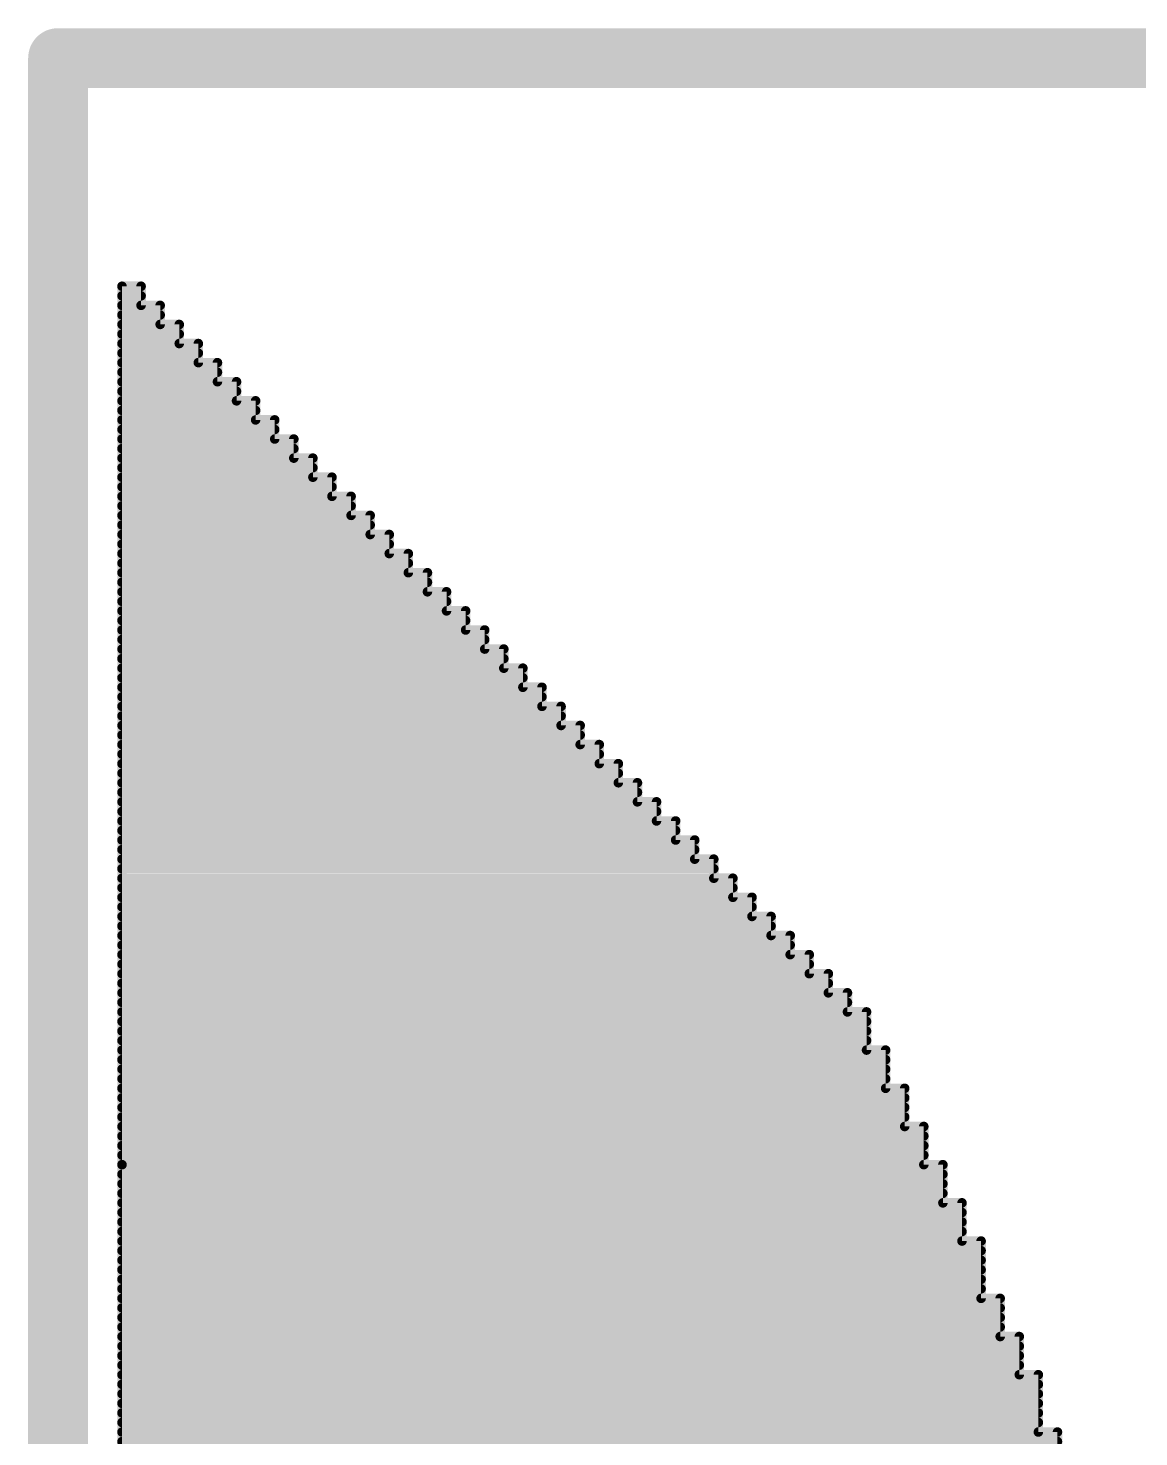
# Model space of a CAD drawing. Extents: x -0.2 to 50.2, y -0.2 to 50.2.
# Drawn here: x 0.8 to 8.35, y 40.62 to 50.2 of the extents above; entities that cross this region are included whole.
import ezdxf

# ---------------------------------------------------------------- set-up
doc = ezdxf.new("R2010")
doc.units = 0
doc.layers.add('1', color=22, linetype='CONTINUOUS')
doc.layers.add('20', color=7, linetype='CONTINUOUS')

msp = doc.modelspace()

# ---------------------------------------------------------------- linework, layer by layer
at = {"layer": '1', "const_width": 0.0325}
for points in [[(1.4513, 48.448, 1), (1.4188, 48.448)], [(1.4351, 48.4643, 1), (1.4351, 48.4318)], [(1.4351, 48.464, 1), (1.4351, 48.4315)], [(1.5812, 48.448, 1), (1.5487, 48.448)], [(1.5649, 48.4318, 1), (1.5649, 48.4643)], [(1.5649, 48.4315, 1), (1.5649, 48.464)], [(1.4351, 48.3991, 1), (1.4351, 48.3666)], [(1.5649, 48.3666, 1), (1.5649, 48.3991)], [(1.4351, 48.3341, 1), (1.4351, 48.3017)], [(1.4351, 48.2692, 1), (1.4351, 48.2367)], [(1.5649, 48.3344, 1), (1.5649, 48.3019)], [(1.5487, 48.3182, 1), (1.5812, 48.3182)], [(1.711, 48.3182, 1), (1.6786, 48.3182)], [(1.6948, 48.3019, 1), (1.6948, 48.3344)], [(1.6948, 48.3017, 1), (1.6948, 48.3341)], [(1.6948, 48.2367, 1), (1.6948, 48.2692)], [(1.4351, 48.2043, 1), (1.4351, 48.1718)], [(1.6948, 48.2045, 1), (1.6948, 48.1721)], [(1.6786, 48.1883, 1), (1.711, 48.1883)], [(1.8409, 48.1883, 1), (1.8084, 48.1883)], [(1.8247, 48.1721, 1), (1.8247, 48.2045)], [(1.8247, 48.1718, 1), (1.8247, 48.2043)], [(1.4351, 48.1393, 1), (1.4351, 48.1069)], [(1.8247, 48.1069, 1), (1.8247, 48.1393)], [(1.4351, 48.0744, 1), (1.4351, 48.0419)], [(1.4351, 48.0095, 1), (1.4351, 47.977)], [(1.8247, 48.0747, 1), (1.8247, 48.0422)], [(1.8084, 48.0584, 1), (1.8409, 48.0584)], [(1.9708, 48.0584, 1), (1.9383, 48.0584)], [(1.9545, 48.0422, 1), (1.9545, 48.0747)], [(1.9545, 48.0419, 1), (1.9545, 48.0744)], [(1.9545, 47.977, 1), (1.9545, 48.0095)], [(1.4351, 47.9445, 1), (1.4351, 47.9121)], [(1.9545, 47.9448, 1), (1.9545, 47.9123)], [(1.9383, 47.9286, 1), (1.9708, 47.9286)], [(2.1006, 47.9286, 1), (2.0682, 47.9286)], [(2.0844, 47.9123, 1), (2.0844, 47.9448)], [(2.0844, 47.9121, 1), (2.0844, 47.9445)], [(1.4351, 47.8796, 1), (1.4351, 47.8471)], [(1.4351, 47.8147, 1), (1.4351, 47.7822)], [(2.0844, 47.8149, 1), (2.0844, 47.7825)], [(2.0682, 47.7987, 1), (2.1006, 47.7987)], [(2.0844, 47.8471, 1), (2.0844, 47.8796)], [(2.2305, 47.7987, 1), (2.1981, 47.7987)], [(2.2143, 47.7825, 1), (2.2143, 47.8149)], [(2.2143, 47.7822, 1), (2.2143, 47.8147)], [(1.4351, 47.7497, 1), (1.4351, 47.7173)], [(2.2143, 47.7173, 1), (2.2143, 47.7497)], [(1.4351, 47.6848, 1), (1.4351, 47.6523)], [(1.4351, 47.6199, 1), (1.4351, 47.5874)], [(2.2143, 47.6851, 1), (2.2143, 47.6526)], [(2.1981, 47.6688, 1), (2.2305, 47.6688)], [(2.3604, 47.6688, 1), (2.3279, 47.6688)], [(2.3442, 47.6526, 1), (2.3442, 47.6851)], [(2.3442, 47.6523, 1), (2.3442, 47.6848)], [(2.3442, 47.5874, 1), (2.3442, 47.6199)], [(1.4351, 47.5549, 1), (1.4351, 47.5225)], [(2.3442, 47.5552, 1), (2.3442, 47.5227)], [(2.3279, 47.539, 1), (2.3604, 47.539)], [(2.4903, 47.539, 1), (2.4578, 47.539)], [(2.474, 47.5227, 1), (2.474, 47.5552)], [(2.474, 47.5225, 1), (2.474, 47.5549)], [(1.4351, 47.49, 1), (1.4351, 47.4575)], [(1.4351, 47.425, 1), (1.4351, 47.3926)], [(2.474, 47.4253, 1), (2.474, 47.3929)], [(2.4578, 47.4091, 1), (2.4903, 47.4091)], [(2.474, 47.4575, 1), (2.474, 47.49)], [(2.6201, 47.4091, 1), (2.5877, 47.4091)], [(2.6039, 47.3929, 1), (2.6039, 47.4253)], [(2.6039, 47.3926, 1), (2.6039, 47.425)], [(1.4351, 47.3601, 1), (1.4351, 47.3276)], [(2.6039, 47.3276, 1), (2.6039, 47.3601)], [(1.4351, 47.2952, 1), (1.4351, 47.2627)], [(1.4351, 47.2302, 1), (1.4351, 47.1978)], [(2.6039, 47.2954, 1), (2.6039, 47.263)], [(2.5877, 47.2792, 1), (2.6201, 47.2792)], [(2.75, 47.2792, 1), (2.7175, 47.2792)], [(2.7338, 47.263, 1), (2.7338, 47.2954)], [(2.7338, 47.2627, 1), (2.7338, 47.2952)], [(2.7338, 47.1978, 1), (2.7338, 47.2302)], [(1.4351, 47.1653, 1), (1.4351, 47.1328)], [(2.7175, 47.1493, 1), (2.75, 47.1493)], [(2.7338, 47.1656, 1), (2.7338, 47.1331)], [(2.8799, 47.1493, 1), (2.8474, 47.1493)], [(2.8636, 47.1331, 1), (2.8636, 47.1656)], [(2.8636, 47.1328, 1), (2.8636, 47.1653)], [(1.4351, 47.1004, 1), (1.4351, 47.0679)], [(1.4351, 47.0354, 1), (1.4351, 47.003)], [(2.8636, 47.0357, 1), (2.8636, 47.0032)], [(2.8636, 47.0679, 1), (2.8636, 47.1004)], [(3.0097, 47.0195, 1), (2.9773, 47.0195)], [(2.9935, 47.0032, 1), (2.9935, 47.0357)], [(2.9935, 47.003, 1), (2.9935, 47.0354)], [(1.4351, 46.9705, 1), (1.4351, 46.938)], [(2.8474, 47.0195, 1), (2.8799, 47.0195)], [(2.9935, 46.938, 1), (2.9935, 46.9705)], [(1.4351, 46.9056, 1), (1.4351, 46.8731)], [(1.4351, 46.8406, 1), (1.4351, 46.8082)], [(2.9935, 46.9058, 1), (2.9935, 46.8734)], [(2.9773, 46.8896, 1), (3.0097, 46.8896)], [(3.1396, 46.8896, 1), (3.1071, 46.8896)], [(3.1234, 46.8734, 1), (3.1234, 46.9058)], [(3.1234, 46.8731, 1), (3.1234, 46.9056)], [(3.1234, 46.8082, 1), (3.1234, 46.8406)], [(1.4351, 46.7757, 1), (1.4351, 46.7432)], [(3.1234, 46.776, 1), (3.1234, 46.7435)], [(3.1071, 46.7597, 1), (3.1396, 46.7597)], [(3.2695, 46.7597, 1), (3.237, 46.7597)], [(3.2532, 46.7435, 1), (3.2532, 46.776)], [(3.2532, 46.7432, 1), (3.2532, 46.7757)], [(1.4351, 46.7108, 1), (1.4351, 46.6783)], [(1.4351, 46.6458, 1), (1.4351, 46.6134)], [(3.2532, 46.6461, 1), (3.2532, 46.6136)], [(3.2532, 46.6783, 1), (3.2532, 46.7108)], [(3.3993, 46.6299, 1), (3.3669, 46.6299)], [(3.3831, 46.6136, 1), (3.3831, 46.6461)], [(3.3831, 46.6134, 1), (3.3831, 46.6458)], [(1.4351, 46.5809, 1), (1.4351, 46.5484)], [(3.237, 46.6299, 1), (3.2695, 46.6299)], [(3.3831, 46.5484, 1), (3.3831, 46.5809)], [(1.4351, 46.516, 1), (1.4351, 46.4835)], [(1.4351, 46.451, 1), (1.4351, 46.4186)], [(3.3669, 46.5, 1), (3.3993, 46.5)], [(3.3831, 46.5162, 1), (3.3831, 46.4838)], [(3.5292, 46.5, 1), (3.4968, 46.5)], [(3.513, 46.4838, 1), (3.513, 46.5162)], [(3.513, 46.4835, 1), (3.513, 46.516)], [(3.513, 46.4186, 1), (3.513, 46.451)], [(1.4351, 46.3861, 1), (1.4351, 46.3536)], [(3.513, 46.3864, 1), (3.513, 46.3539)], [(3.4968, 46.3701, 1), (3.5292, 46.3701)], [(3.6591, 46.3701, 1), (3.6266, 46.3701)], [(3.6429, 46.3539, 1), (3.6429, 46.3864)], [(3.6429, 46.3536, 1), (3.6429, 46.3861)], [(1.4351, 46.3212, 1), (1.4351, 46.2887)], [(1.4351, 46.2562, 1), (1.4351, 46.2238)], [(3.6429, 46.2565, 1), (3.6429, 46.224)], [(3.6429, 46.2887, 1), (3.6429, 46.3212)], [(3.789, 46.2403, 1), (3.7565, 46.2403)], [(3.7727, 46.224, 1), (3.7727, 46.2565)], [(3.7727, 46.2238, 1), (3.7727, 46.2562)], [(1.4351, 46.1913, 1), (1.4351, 46.1588)], [(3.6266, 46.2403, 1), (3.6591, 46.2403)], [(3.7727, 46.1588, 1), (3.7727, 46.1913)], [(1.4351, 46.1264, 1), (1.4351, 46.0939)], [(3.7727, 46.1266, 1), (3.7727, 46.0942)], [(3.7565, 46.1104, 1), (3.789, 46.1104)], [(3.9188, 46.1104, 1), (3.8864, 46.1104)], [(3.9026, 46.0942, 1), (3.9026, 46.1266)], [(3.9026, 46.0939, 1), (3.9026, 46.1264)], [(1.4351, 45.9965, 1), (1.4351, 45.964)], [(1.4351, 46.0614, 1), (1.4351, 46.029)], [(3.9026, 45.9967, 1), (3.9026, 45.9643)], [(3.8864, 45.9805, 1), (3.9188, 45.9805)], [(3.9026, 46.029, 1), (3.9026, 46.0614)], [(4.0487, 45.9805, 1), (4.0162, 45.9805)], [(4.0325, 45.9643, 1), (4.0325, 45.9967)], [(4.0325, 45.964, 1), (4.0325, 45.9965)], [(1.4351, 45.9316, 1), (1.4351, 45.8991)], [(4.0325, 45.8991, 1), (4.0325, 45.9316)], [(1.4351, 45.8017, 1), (1.4351, 45.7692)], [(1.4351, 45.8666, 1), (1.4351, 45.8342)], [(4.0325, 45.8669, 1), (4.0325, 45.8344)], [(4.0162, 45.8506, 1), (4.0487, 45.8506)], [(4.1786, 45.8506, 1), (4.1461, 45.8506)], [(4.1623, 45.8344, 1), (4.1623, 45.8669)], [(4.1623, 45.8342, 1), (4.1623, 45.8666)], [(4.1623, 45.7692, 1), (4.1623, 45.8017)], [(1.4351, 45.7368, 1), (1.4351, 45.7043)], [(4.1623, 45.737, 1), (4.1623, 45.7045)], [(4.1461, 45.7208, 1), (4.1786, 45.7208)], [(4.3084, 45.7208, 1), (4.276, 45.7208)], [(4.2922, 45.7045, 1), (4.2922, 45.737)], [(4.2922, 45.7043, 1), (4.2922, 45.7368)], [(1.4351, 45.6069, 1), (1.4351, 45.5744)], [(1.4351, 45.6718, 1), (1.4351, 45.6394)], [(4.2922, 45.6071, 1), (4.2922, 45.5747)], [(4.276, 45.5909, 1), (4.3084, 45.5909)], [(4.2922, 45.6394, 1), (4.2922, 45.6718)], [(4.4383, 45.5909, 1), (4.4058, 45.5909)], [(4.4221, 45.5747, 1), (4.4221, 45.6071)], [(4.4221, 45.5744, 1), (4.4221, 45.6069)], [(1.4351, 45.542, 1), (1.4351, 45.5095)], [(4.4221, 45.5095, 1), (4.4221, 45.542)], [(1.4351, 45.4121, 1), (1.4351, 45.3796)], [(1.4351, 45.477, 1), (1.4351, 45.4446)], [(4.4221, 45.4773, 1), (4.4221, 45.4448)], [(4.4058, 45.461, 1), (4.4383, 45.461)], [(4.5682, 45.461, 1), (4.5357, 45.461)], [(4.5519, 45.4448, 1), (4.5519, 45.4773)], [(4.5519, 45.4446, 1), (4.5519, 45.477)], [(4.5519, 45.3796, 1), (4.5519, 45.4121)], [(1.4351, 45.3471, 1), (1.4351, 45.3147)], [(4.5519, 45.3474, 1), (4.5519, 45.3149)], [(4.5357, 45.3312, 1), (4.5682, 45.3312)], [(4.6981, 45.3312, 1), (4.6656, 45.3312)], [(4.6818, 45.3149, 1), (4.6818, 45.3474)], [(4.6818, 45.3147, 1), (4.6818, 45.3471)], [(1.4351, 45.2822, 1), (1.4351, 45.2497)], [(1.4351, 45.2173, 1), (1.4351, 45.1848)], [(4.6818, 45.2175, 1), (4.6818, 45.1851)], [(4.6818, 45.2497, 1), (4.6818, 45.2822)], [(4.8279, 45.2013, 1), (4.7955, 45.2013)], [(4.8117, 45.1851, 1), (4.8117, 45.2175)], [(4.8117, 45.1848, 1), (4.8117, 45.2173)], [(1.4351, 45.1523, 1), (1.4351, 45.1199)], [(4.6656, 45.2013, 1), (4.6981, 45.2013)], [(4.8117, 45.1199, 1), (4.8117, 45.1523)], [(1.4351, 45.0874, 1), (1.4351, 45.0549)], [(1.4351, 45.0225, 1), (1.4351, 44.99)], [(4.8117, 45.0877, 1), (4.8117, 45.0552)], [(4.7955, 45.0714, 1), (4.8279, 45.0714)], [(4.9578, 45.0714, 1), (4.9253, 45.0714)], [(4.9416, 45.0552, 1), (4.9416, 45.0877)], [(4.9416, 45.0549, 1), (4.9416, 45.0874)], [(4.9416, 44.99, 1), (4.9416, 45.0225)], [(1.4351, 44.9575, 1), (1.4351, 44.9251)], [(4.9253, 44.9416, 1), (4.9578, 44.9416)], [(4.9416, 44.9578, 1), (4.9416, 44.9253)], [(5.0877, 44.9416, 1), (5.0552, 44.9416)], [(5.0714, 44.9253, 1), (5.0714, 44.9578)], [(5.0714, 44.9251, 1), (5.0714, 44.9575)], [(1.4351, 44.8926, 1), (1.4351, 44.8601)], [(1.4351, 44.8277, 1), (1.4351, 44.7952)], [(5.0714, 44.8279, 1), (5.0714, 44.7955)], [(5.0714, 44.8601, 1), (5.0714, 44.8926)], [(5.2175, 44.8117, 1), (5.1851, 44.8117)], [(5.2013, 44.7955, 1), (5.2013, 44.8279)], [(5.2013, 44.7952, 1), (5.2013, 44.8277)], [(1.4351, 44.7627, 1), (1.4351, 44.7303)], [(5.0552, 44.8117, 1), (5.0877, 44.8117)], [(5.2013, 44.7303, 1), (5.2013, 44.7627)], [(1.4351, 44.6978, 1), (1.4351, 44.6653)], [(1.4351, 44.6329, 1), (1.4351, 44.6004)], [(5.2013, 44.698, 1), (5.2013, 44.6656)], [(5.1851, 44.6818, 1), (5.2175, 44.6818)], [(5.3474, 44.6818, 1), (5.3149, 44.6818)], [(5.3312, 44.6656, 1), (5.3312, 44.698)], [(5.3312, 44.6653, 1), (5.3312, 44.6978)], [(5.3312, 44.6004, 1), (5.3312, 44.6329)], [(1.4351, 44.5679, 1), (1.4351, 44.5355)], [(5.3149, 44.5519, 1), (5.3474, 44.5519)], [(5.3312, 44.5682, 1), (5.3312, 44.5357)], [(5.4773, 44.5519, 1), (5.4448, 44.5519)], [(5.461, 44.5357, 1), (5.461, 44.5682)], [(5.461, 44.5355, 1), (5.461, 44.5679)], [(1.4351, 44.503, 1), (1.4351, 44.4705)], [(1.4351, 44.4381, 1), (1.4351, 44.4056)], [(5.461, 44.4383, 1), (5.461, 44.4058)], [(5.461, 44.4705, 1), (5.461, 44.503)], [(5.6071, 44.4221, 1), (5.5747, 44.4221)], [(5.5909, 44.4058, 1), (5.5909, 44.4383)], [(5.5909, 44.4056, 1), (5.5909, 44.4381)], [(1.4351, 44.3731, 1), (1.4351, 44.3407)], [(5.4448, 44.4221, 1), (5.4773, 44.4221)], [(5.5909, 44.3407, 1), (5.5909, 44.3731)], [(1.4351, 44.3082, 1), (1.4351, 44.2757)], [(5.5747, 44.2922, 1), (5.6071, 44.2922)], [(5.5909, 44.3084, 1), (5.5909, 44.276)], [(5.737, 44.2922, 1), (5.7045, 44.2922)], [(5.7208, 44.276, 1), (5.7208, 44.3084)], [(5.7208, 44.2757, 1), (5.7208, 44.3082)], [(1.4351, 44.2433, 1), (1.4351, 44.2108)], [(1.4351, 44.1783, 1), (1.4351, 44.1459)], [(5.7208, 44.1786, 1), (5.7208, 44.1461)], [(5.7045, 44.1623, 1), (5.737, 44.1623)], [(5.7208, 44.2108, 1), (5.7208, 44.2433)], [(5.8669, 44.1623, 1), (5.8344, 44.1623)], [(5.8506, 44.1461, 1), (5.8506, 44.1786)], [(5.8506, 44.1459, 1), (5.8506, 44.1783)], [(1.4351, 44.1134, 1), (1.4351, 44.0809)], [(5.8506, 44.0809, 1), (5.8506, 44.1134)], [(1.4351, 44.0485, 1), (1.4351, 44.016)], [(1.4351, 43.9835, 1), (1.4351, 43.9511)], [(5.8506, 44.0487, 1), (5.8506, 44.0162)], [(5.8344, 44.0325, 1), (5.8669, 44.0325)], [(5.9968, 44.0325, 1), (5.9643, 44.0325)], [(5.9805, 44.0162, 1), (5.9805, 44.0487)], [(5.9805, 44.016, 1), (5.9805, 44.0485)], [(5.9805, 43.9511, 1), (5.9805, 43.9835)], [(1.4351, 43.9186, 1), (1.4351, 43.8861)], [(5.9643, 43.9026, 1), (5.9968, 43.9026)], [(5.9805, 43.9188, 1), (5.9805, 43.8864)], [(6.1266, 43.9026, 1), (6.0942, 43.9026)], [(6.1104, 43.8864, 1), (6.1104, 43.9188)], [(6.1104, 43.8861, 1), (6.1104, 43.9186)], [(1.4351, 43.8537, 1), (1.4351, 43.8212)], [(1.4351, 43.7887, 1), (1.4351, 43.7563)], [(6.1104, 43.789, 1), (6.1104, 43.7565)], [(6.0942, 43.7727, 1), (6.1266, 43.7727)], [(6.1104, 43.8212, 1), (6.1104, 43.8537)], [(6.2565, 43.7727, 1), (6.224, 43.7727)], [(6.2403, 43.7565, 1), (6.2403, 43.789)], [(6.2403, 43.7563, 1), (6.2403, 43.7887)], [(1.4351, 43.7238, 1), (1.4351, 43.6913)], [(6.2403, 43.6913, 1), (6.2403, 43.7238)], [(1.4351, 43.6589, 1), (1.4351, 43.6264)], [(1.4351, 43.5939, 1), (1.4351, 43.5615)], [(6.224, 43.6429, 1), (6.2565, 43.6429)], [(6.2403, 43.6591, 1), (6.2403, 43.6266)], [(6.3864, 43.6429, 1), (6.3539, 43.6429)], [(6.3701, 43.6266, 1), (6.3701, 43.6591)], [(6.3701, 43.6264, 1), (6.3701, 43.6589)], [(6.3701, 43.5615, 1), (6.3701, 43.5939)], [(1.4351, 43.529, 1), (1.4351, 43.4965)], [(6.3701, 43.5292, 1), (6.3701, 43.4967)], [(6.3539, 43.513, 1), (6.3864, 43.513)], [(6.5162, 43.513, 1), (6.4838, 43.513)], [(6.5, 43.4967, 1), (6.5, 43.5292)], [(6.5, 43.4965, 1), (6.5, 43.529)], [(1.4351, 43.4641, 1), (1.4351, 43.4316)], [(1.4351, 43.3991, 1), (1.4351, 43.3667)], [(6.5, 43.4316, 1), (6.5, 43.4641)], [(6.5, 43.3667, 1), (6.5, 43.3991)], [(1.4351, 43.3342, 1), (1.4351, 43.3017)], [(6.5, 43.3017, 1), (6.5, 43.3342)], [(1.4351, 43.2043, 1), (1.4351, 43.1718)], [(1.4351, 43.2692, 1), (1.4351, 43.2368)], [(6.5, 43.2695, 1), (6.5, 43.237)], [(6.4838, 43.2532, 1), (6.5162, 43.2532)], [(6.6461, 43.2532, 1), (6.6136, 43.2532)], [(6.6299, 43.237, 1), (6.6299, 43.2695)], [(6.6299, 43.2368, 1), (6.6299, 43.2692)], [(6.6299, 43.1718, 1), (6.6299, 43.2043)], [(1.4351, 43.1394, 1), (1.4351, 43.1069)], [(6.6299, 43.1069, 1), (6.6299, 43.1394)], [(1.4351, 43.0095, 1), (1.4351, 42.977)], [(1.4351, 43.0744, 1), (1.4351, 43.042)], [(6.6299, 43.0097, 1), (6.6299, 42.9773)], [(6.6299, 43.042, 1), (6.6299, 43.0744)], [(6.776, 42.9935, 1), (6.7435, 42.9935)], [(6.7597, 42.9773, 1), (6.7597, 43.0097)], [(6.7597, 42.977, 1), (6.7597, 43.0095)], [(1.4351, 42.9446, 1), (1.4351, 42.9121)], [(6.6136, 42.9935, 1), (6.6461, 42.9935)], [(6.7597, 42.9121, 1), (6.7597, 42.9446)], [(1.4351, 42.8796, 1), (1.4351, 42.8472)], [(1.4351, 42.8147, 1), (1.4351, 42.7822)], [(6.7597, 42.8472, 1), (6.7597, 42.8796)], [(6.7597, 42.7822, 1), (6.7597, 42.8147)], [(1.4351, 42.7498, 1), (1.4351, 42.7173)], [(6.7597, 42.75, 1), (6.7597, 42.7175)], [(6.7435, 42.7338, 1), (6.776, 42.7338)], [(6.9058, 42.7338, 1), (6.8734, 42.7338)], [(6.8896, 42.7175, 1), (6.8896, 42.75)], [(6.8896, 42.7173, 1), (6.8896, 42.7498)], [(1.4351, 42.6848, 1), (1.4351, 42.6524)], [(1.4351, 42.6199, 1), (1.4351, 42.5874)], [(6.8896, 42.6524, 1), (6.8896, 42.6848)], [(6.8896, 42.5874, 1), (6.8896, 42.6199)], [(1.4351, 42.555, 1), (1.4351, 42.5225)], [(6.8896, 42.5225, 1), (6.8896, 42.555)], [(1.4513, 42.474, 1), (1.4188, 42.474)], [(1.4188, 42.474, 1), (1.4513, 42.474)], [(1.4351, 42.49, 1), (1.4351, 42.4576)], [(1.4351, 42.4251, 1), (1.4351, 42.3926)], [(6.8896, 42.4903, 1), (6.8896, 42.4578)], [(6.8734, 42.474, 1), (6.9058, 42.474)], [(7.0357, 42.474, 1), (7.0032, 42.474)], [(7.0195, 42.4578, 1), (7.0195, 42.4903)], [(7.0195, 42.4576, 1), (7.0195, 42.49)], [(7.0195, 42.3926, 1), (7.0195, 42.4251)], [(1.4351, 42.3602, 1), (1.4351, 42.3277)], [(7.0195, 42.3277, 1), (7.0195, 42.3602)], [(1.4351, 42.2952, 1), (1.4351, 42.2628)], [(7.0195, 42.2628, 1), (7.0195, 42.2952)], [(1.4351, 42.2303, 1), (1.4351, 42.1978)], [(1.4351, 42.1654, 1), (1.4351, 42.1329)], [(7.0032, 42.2143, 1), (7.0357, 42.2143)], [(7.0195, 42.2305, 1), (7.0195, 42.198)], [(7.1656, 42.2143, 1), (7.1331, 42.2143)], [(7.1494, 42.198, 1), (7.1494, 42.2305)], [(7.1494, 42.1978, 1), (7.1494, 42.2303)], [(7.1494, 42.1329, 1), (7.1494, 42.1654)], [(1.4351, 42.1004, 1), (1.4351, 42.068)], [(7.1494, 42.068, 1), (7.1494, 42.1004)], [(1.4351, 42.0355, 1), (1.4351, 42.003)], [(1.4351, 41.9706, 1), (1.4351, 41.9381)], [(7.1331, 41.9545, 1), (7.1656, 41.9545)], [(7.1494, 41.9708, 1), (7.1494, 41.9383)], [(7.1494, 42.003, 1), (7.1494, 42.0355)], [(7.2955, 41.9545, 1), (7.263, 41.9545)], [(7.2792, 41.9383, 1), (7.2792, 41.9708)], [(7.2792, 41.9381, 1), (7.2792, 41.9706)], [(1.4351, 41.9056, 1), (1.4351, 41.8732)], [(7.2792, 41.8732, 1), (7.2792, 41.9056)], [(1.4351, 41.8407, 1), (1.4351, 41.8082)], [(1.4351, 41.7758, 1), (1.4351, 41.7433)], [(7.2792, 41.8082, 1), (7.2792, 41.8407)], [(7.2792, 41.7433, 1), (7.2792, 41.7758)], [(1.4351, 41.7108, 1), (1.4351, 41.6784)], [(7.2792, 41.6784, 1), (7.2792, 41.7108)], [(1.4351, 41.6459, 1), (1.4351, 41.6134)], [(1.4351, 41.581, 1), (1.4351, 41.5485)], [(7.2792, 41.5812, 1), (7.2792, 41.5487)], [(7.263, 41.5649, 1), (7.2955, 41.5649)], [(7.2792, 41.6134, 1), (7.2792, 41.6459)], [(7.4253, 41.5649, 1), (7.3929, 41.5649)], [(7.4091, 41.5487, 1), (7.4091, 41.5812)], [(7.4091, 41.5485, 1), (7.4091, 41.581)], [(1.4351, 41.516, 1), (1.4351, 41.4836)], [(7.4091, 41.4836, 1), (7.4091, 41.516)], [(1.4351, 41.4511, 1), (1.4351, 41.4186)], [(1.4351, 41.3862, 1), (1.4351, 41.3537)], [(7.4091, 41.4186, 1), (7.4091, 41.4511)], [(7.4091, 41.3537, 1), (7.4091, 41.3862)], [(1.4351, 41.3212, 1), (1.4351, 41.2888)], [(7.4091, 41.3214, 1), (7.4091, 41.289)], [(7.3929, 41.3052, 1), (7.4253, 41.3052)], [(7.5552, 41.3052, 1), (7.5227, 41.3052)], [(7.539, 41.289, 1), (7.539, 41.3214)], [(7.539, 41.2888, 1), (7.539, 41.3212)], [(1.4351, 41.2563, 1), (1.4351, 41.2238)], [(1.4351, 41.1913, 1), (1.4351, 41.1589)], [(7.539, 41.2238, 1), (7.539, 41.2563)], [(7.539, 41.1589, 1), (7.539, 41.1913)], [(1.4351, 41.1264, 1), (1.4351, 41.0939)], [(7.539, 41.0939, 1), (7.539, 41.1264)], [(1.4351, 41.0615, 1), (1.4351, 41.029)], [(1.4351, 40.9965, 1), (1.4351, 40.9641)], [(7.539, 41.0617, 1), (7.539, 41.0292)], [(7.5227, 41.0455, 1), (7.5552, 41.0455)], [(7.6851, 41.0455, 1), (7.6526, 41.0455)], [(7.6688, 41.0292, 1), (7.6688, 41.0617)], [(7.6688, 41.029, 1), (7.6688, 41.0615)], [(7.6688, 40.9641, 1), (7.6688, 40.9965)], [(1.4351, 40.9316, 1), (1.4351, 40.8991)], [(7.6688, 40.8991, 1), (7.6688, 40.9316)], [(1.4351, 40.8667, 1), (1.4351, 40.8342)], [(1.4351, 40.8017, 1), (1.4351, 40.7693)], [(7.6688, 40.8342, 1), (7.6688, 40.8667)], [(7.6688, 40.7693, 1), (7.6688, 40.8017)], [(1.4351, 40.7368, 1), (1.4351, 40.7043)], [(7.6688, 40.7043, 1), (7.6688, 40.7368)], [(1.4351, 40.6719, 1), (1.4351, 40.6394)], [(1.4351, 40.6069, 1), (1.4351, 40.5745)], [(7.6688, 40.6721, 1), (7.6688, 40.6396)], [(7.6526, 40.6558, 1), (7.6851, 40.6558)], [(7.8149, 40.6558, 1), (7.7825, 40.6558)], [(7.7987, 40.6396, 1), (7.7987, 40.6721)], [(7.7987, 40.6394, 1), (7.7987, 40.6719)], [(7.7987, 40.5745, 1), (7.7987, 40.6069)]]:
    msp.add_lwpolyline(points, format="xyb", dxfattribs=at)
at = {"layer": '1', "const_width": 0.0649}
for points in [[(1.5649, 48.448), (1.4351, 48.448)], [(1.4351, 48.448), (1.4351, 42.474)], [(1.4351, 48.4478), (1.5649, 48.4478)], [(1.5649, 48.3182), (1.5649, 48.448)], [(1.4351, 48.3828), (1.5649, 48.3828)], [(1.4351, 48.3179), (1.6948, 48.3179)], [(1.4351, 48.253), (1.6948, 48.253)], [(1.6948, 48.3182), (1.5649, 48.3182)], [(1.6948, 48.1883), (1.6948, 48.3182)], [(1.4351, 48.188), (1.8247, 48.188)], [(1.8247, 48.1883), (1.6948, 48.1883)], [(1.8247, 48.0584), (1.8247, 48.1883)], [(1.4351, 48.1231), (1.8247, 48.1231)], [(1.4351, 48.0582), (1.9545, 48.0582)], [(1.4351, 47.9932), (1.9545, 47.9932)], [(1.9545, 48.0584), (1.8247, 48.0584)], [(1.9545, 47.9286), (1.9545, 48.0584)], [(1.4351, 47.9283), (2.0844, 47.9283)], [(2.0844, 47.9286), (1.9545, 47.9286)], [(2.0844, 47.7987), (2.0844, 47.9286)], [(1.4351, 47.8634), (2.0844, 47.8634)], [(1.4351, 47.7984), (2.2143, 47.7984)], [(2.2143, 47.7987), (2.0844, 47.7987)], [(2.2143, 47.6688), (2.2143, 47.7987)], [(1.4351, 47.7335), (2.2143, 47.7335)], [(1.4351, 47.6686), (2.3442, 47.6686)], [(1.4351, 47.6036), (2.3442, 47.6036)], [(2.3442, 47.6688), (2.2143, 47.6688)], [(2.3442, 47.539), (2.3442, 47.6688)], [(1.4351, 47.5387), (2.474, 47.5387)], [(2.474, 47.539), (2.3442, 47.539)], [(2.474, 47.4091), (2.474, 47.539)], [(1.4351, 47.4738), (2.474, 47.4738)], [(1.4351, 47.4088), (2.6039, 47.4088)], [(2.6039, 47.4091), (2.474, 47.4091)], [(2.6039, 47.2792), (2.6039, 47.4091)], [(1.4351, 47.3439), (2.6039, 47.3439)], [(1.4351, 47.2789), (2.7338, 47.2789)], [(1.4351, 47.214), (2.7338, 47.214)], [(2.7338, 47.2792), (2.6039, 47.2792)], [(2.7338, 47.1493), (2.7338, 47.2792)], [(1.4351, 47.1491), (2.8636, 47.1491)], [(2.8636, 47.1493), (2.7338, 47.1493)], [(2.8636, 47.0195), (2.8636, 47.1493)], [(1.4351, 47.0841), (2.8636, 47.0841)], [(1.4351, 47.0192), (2.9935, 47.0192)], [(2.9935, 47.0195), (2.8636, 47.0195)], [(2.9935, 46.8896), (2.9935, 47.0195)], [(1.4351, 46.9543), (2.9935, 46.9543)], [(1.4351, 46.8893), (3.1234, 46.8893)], [(1.4351, 46.8244), (3.1234, 46.8244)], [(3.1234, 46.8896), (2.9935, 46.8896)], [(3.1234, 46.7597), (3.1234, 46.8896)], [(1.4351, 46.7595), (3.2532, 46.7595)], [(3.2532, 46.7597), (3.1234, 46.7597)], [(3.2532, 46.6299), (3.2532, 46.7597)], [(1.4351, 46.6945), (3.2532, 46.6945)], [(1.4351, 46.6296), (3.3831, 46.6296)], [(3.3831, 46.6299), (3.2532, 46.6299)], [(3.3831, 46.5), (3.3831, 46.6299)], [(1.4351, 46.5647), (3.3831, 46.5647)], [(1.4351, 46.4997), (3.513, 46.4997)], [(1.4351, 46.4348), (3.513, 46.4348)], [(3.513, 46.5), (3.3831, 46.5)], [(3.513, 46.3701), (3.513, 46.5)], [(1.4351, 46.3699), (3.6429, 46.3699)], [(3.6429, 46.3701), (3.513, 46.3701)], [(3.6429, 46.2403), (3.6429, 46.3701)], [(1.4351, 46.3049), (3.6429, 46.3049)], [(1.4351, 46.24), (3.7727, 46.24)], [(3.7727, 46.2403), (3.6429, 46.2403)], [(3.7727, 46.1104), (3.7727, 46.2403)], [(1.4351, 46.1751), (3.7727, 46.1751)], [(1.4351, 46.1101), (3.9026, 46.1101)], [(3.9026, 46.1104), (3.7727, 46.1104)], [(3.9026, 45.9805), (3.9026, 46.1104)], [(1.4351, 46.0452), (3.9026, 46.0452)], [(1.4351, 45.9803), (4.0325, 45.9803)], [(4.0325, 45.9805), (3.9026, 45.9805)], [(4.0325, 45.8506), (4.0325, 45.9805)], [(1.4351, 45.9153), (4.0325, 45.9153)], [(1.4351, 45.8504), (4.1623, 45.8504)], [(1.4351, 45.7855), (4.1623, 45.7855)], [(4.1623, 45.8506), (4.0325, 45.8506)], [(4.1623, 45.7208), (4.1623, 45.8506)], [(1.4351, 45.7205), (4.2922, 45.7205)], [(4.2922, 45.7208), (4.1623, 45.7208)], [(4.2922, 45.5909), (4.2922, 45.7208)], [(1.4351, 45.6556), (4.2922, 45.6556)], [(1.4351, 45.5907), (4.4221, 45.5907)], [(4.4221, 45.5909), (4.2922, 45.5909)], [(4.4221, 45.461), (4.4221, 45.5909)], [(1.4351, 45.5257), (4.4221, 45.5257)], [(1.4351, 45.4608), (4.5519, 45.4608)], [(1.4351, 45.3959), (4.5519, 45.3959)], [(4.5519, 45.461), (4.4221, 45.461)], [(4.5519, 45.3312), (4.5519, 45.461)], [(1.4351, 45.3309), (4.6818, 45.3309)], [(4.6818, 45.3312), (4.5519, 45.3312)], [(4.6818, 45.2013), (4.6818, 45.3312)], [(1.4351, 45.266), (4.6818, 45.266)], [(1.4351, 45.201), (4.8117, 45.201)], [(4.8117, 45.2013), (4.6818, 45.2013)], [(4.8117, 45.0714), (4.8117, 45.2013)], [(1.4351, 45.1361), (4.8117, 45.1361)], [(1.4351, 45.0712), (4.9416, 45.0712)], [(1.4351, 45.0062), (4.9416, 45.0062)], [(4.9416, 45.0714), (4.8117, 45.0714)], [(4.9416, 44.9416), (4.9416, 45.0714)], [(1.4351, 44.9413), (5.0714, 44.9413)], [(5.0714, 44.9416), (4.9416, 44.9416)], [(5.0714, 44.8117), (5.0714, 44.9416)], [(1.4351, 44.8764), (5.0714, 44.8764)], [(1.4351, 44.8114), (5.2013, 44.8114)], [(5.2013, 44.8117), (5.0714, 44.8117)], [(5.2013, 44.6818), (5.2013, 44.8117)], [(1.4351, 44.7465), (5.2013, 44.7465)], [(1.4351, 44.6816), (5.3312, 44.6816)], [(1.4351, 44.6166), (5.3312, 44.6166)], [(5.3312, 44.6818), (5.2013, 44.6818)], [(5.3312, 44.5519), (5.3312, 44.6818)], [(1.4351, 44.5517), (5.461, 44.5517)], [(5.461, 44.5519), (5.3312, 44.5519)], [(5.461, 44.4221), (5.461, 44.5519)], [(1.4351, 44.4868), (5.461, 44.4868)], [(1.4351, 44.4218), (5.5909, 44.4218)], [(5.5909, 44.4221), (5.461, 44.4221)], [(5.5909, 44.2922), (5.5909, 44.4221)], [(1.4351, 44.3569), (5.5909, 44.3569)], [(1.4351, 44.292), (5.7208, 44.292)], [(5.7208, 44.2922), (5.5909, 44.2922)], [(5.7208, 44.1623), (5.7208, 44.2922)], [(1.4351, 44.227), (5.7208, 44.227)], [(1.4351, 44.1621), (5.8506, 44.1621)], [(5.8506, 44.1623), (5.7208, 44.1623)], [(5.8506, 44.0325), (5.8506, 44.1623)], [(1.4351, 44.0972), (5.8506, 44.0972)], [(1.4351, 44.0322), (5.9805, 44.0322)], [(1.4351, 43.9673), (5.9805, 43.9673)], [(5.9805, 44.0325), (5.8506, 44.0325)], [(5.9805, 43.9026), (5.9805, 44.0325)], [(1.4351, 43.9024), (6.1104, 43.9024)], [(6.1104, 43.9026), (5.9805, 43.9026)], [(6.1104, 43.7727), (6.1104, 43.9026)], [(1.4351, 43.8374), (6.1104, 43.8374)], [(1.4351, 43.7725), (6.2403, 43.7725)], [(6.2403, 43.7727), (6.1104, 43.7727)], [(6.2403, 43.6429), (6.2403, 43.7727)], [(1.4351, 43.7076), (6.2403, 43.7076)], [(1.4351, 43.6426), (6.3701, 43.6426)], [(1.4351, 43.5777), (6.3701, 43.5777)], [(6.3701, 43.6429), (6.2403, 43.6429)], [(6.3701, 43.513), (6.3701, 43.6429)], [(1.4351, 43.5128), (6.5, 43.5128)], [(6.5, 43.513), (6.3701, 43.513)], [(6.5, 43.2532), (6.5, 43.513)], [(1.4351, 43.4478), (6.5, 43.4478)], [(1.4351, 43.3829), (6.5, 43.3829)], [(1.4351, 43.318), (6.5, 43.318)], [(1.4351, 43.253), (6.6299, 43.253)], [(1.4351, 43.1881), (6.6299, 43.1881)], [(6.6299, 43.2532), (6.5, 43.2532)], [(6.6299, 42.9935), (6.6299, 43.2532)], [(1.4351, 43.1231), (6.6299, 43.1231)], [(1.4351, 43.0582), (6.6299, 43.0582)], [(1.4351, 42.9933), (6.7597, 42.9933)], [(6.7597, 42.9935), (6.6299, 42.9935)], [(6.7597, 42.7338), (6.7597, 42.9935)], [(1.4351, 42.9283), (6.7597, 42.9283)], [(1.4351, 42.8634), (6.7597, 42.8634)], [(1.4351, 42.7985), (6.7597, 42.7985)], [(1.4351, 42.7335), (6.8896, 42.7335)], [(6.8896, 42.7338), (6.7597, 42.7338)], [(6.8896, 42.474), (6.8896, 42.7338)], [(1.4351, 42.6686), (6.8896, 42.6686)], [(1.4351, 42.6037), (6.8896, 42.6037)], [(1.4351, 42.5387), (6.8896, 42.5387)], [(1.4351, 42.474), (1.4351, 21.4351)], [(1.4351, 42.4738), (7.0195, 42.4738)], [(1.4351, 42.4089), (7.0195, 42.4089)], [(7.0195, 42.474), (6.8896, 42.474)], [(7.0195, 42.2143), (7.0195, 42.474)], [(1.4351, 42.3439), (7.0195, 42.3439)], [(1.4351, 42.279), (7.0195, 42.279)], [(1.4351, 42.2141), (7.1494, 42.2141)], [(1.4351, 42.1491), (7.1494, 42.1491)], [(7.1494, 42.2143), (7.0195, 42.2143)], [(7.1494, 41.9545), (7.1494, 42.2143)], [(1.4351, 42.0842), (7.1494, 42.0842)], [(1.4351, 42.0193), (7.1494, 42.0193)], [(1.4351, 41.9543), (7.2792, 41.9543)], [(7.2792, 41.9545), (7.1494, 41.9545)], [(7.2792, 41.5649), (7.2792, 41.9545)], [(1.4351, 41.8894), (7.2792, 41.8894)], [(1.4351, 41.8245), (7.2792, 41.8245)], [(1.4351, 41.7595), (7.2792, 41.7595)], [(1.4351, 41.6946), (7.2792, 41.6946)], [(1.4351, 41.6297), (7.2792, 41.6297)], [(1.4351, 41.5647), (7.4091, 41.5647)], [(7.4091, 41.5649), (7.2792, 41.5649)], [(7.4091, 41.3052), (7.4091, 41.5649)], [(1.4351, 41.4998), (7.4091, 41.4998)], [(1.4351, 41.4349), (7.4091, 41.4349)], [(1.4351, 41.3699), (7.4091, 41.3699)], [(1.4351, 41.305), (7.539, 41.305)], [(7.539, 41.3052), (7.4091, 41.3052)], [(7.539, 41.0455), (7.539, 41.3052)], [(1.4351, 41.2401), (7.539, 41.2401)], [(1.4351, 41.1751), (7.539, 41.1751)], [(1.4351, 41.1102), (7.539, 41.1102)], [(1.4351, 41.0452), (7.6688, 41.0452)], [(1.4351, 40.9803), (7.6688, 40.9803)], [(7.6688, 41.0455), (7.539, 41.0455)], [(7.6688, 40.6558), (7.6688, 41.0455)], [(1.4351, 40.9154), (7.6688, 40.9154)], [(1.4351, 40.8504), (7.6688, 40.8504)], [(1.4351, 40.7855), (7.6688, 40.7855)], [(1.4351, 40.7206), (7.6688, 40.7206)], [(1.4351, 40.6556), (7.7987, 40.6556)], [(1.4351, 40.5907), (7.7987, 40.5907)], [(7.7987, 40.6558), (7.6688, 40.6558)], [(7.7987, 40.2662), (7.7987, 40.6558)]]:
    msp.add_lwpolyline(points, dxfattribs=at)
at = {"layer": '20', "const_width": 0.4064}
for points in [[(1, 50), (10, 50)], [(1, 50), (1, 40)]]:
    msp.add_lwpolyline(points, dxfattribs=at)
at = {"layer": '20', "const_width": 0.2032}
for points in [[(1, 50.1016, 1), (1, 49.8984)], [(1.1016, 50, 1), (0.8984, 50)]]:
    msp.add_lwpolyline(points, format="xyb", dxfattribs=at)

doc.saveas('drawing.dxf')
